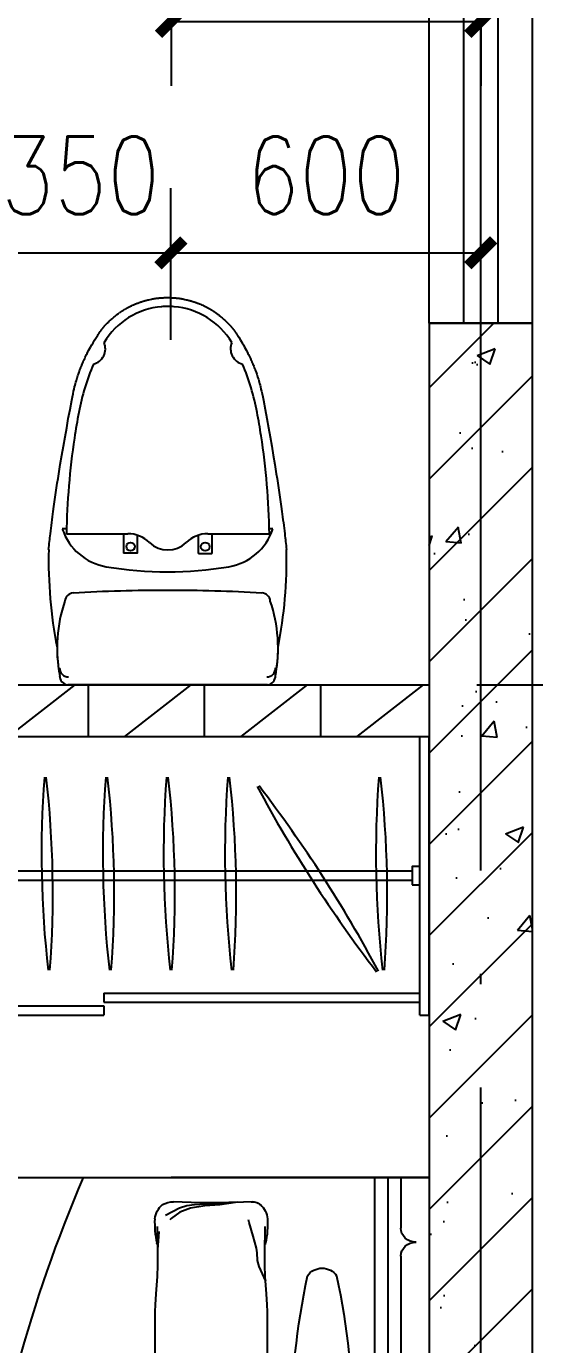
# Model space of a CAD drawing. Extents: x 718358 to 1668613, y -348838 to -159582.
# Drawn here: x 807155 to 808140, y -336072 to -333519 of the extents above; entities that cross this region are included whole.
import ezdxf

# ---------------------------------------------------------------- set-up
doc = ezdxf.new("R2010")
doc.units = 0
doc.header["$LTSCALE"] = 1000
doc.linetypes.add('DOTE', pattern=[2.42, 2, -0.2, 0.02, -0.2])
for name, color, linetype in [('建-厨卫用具', 66, 'Continuous'), ('建-墙体', 2, 'Continuous'), ('建-家具', 251, 'Continuous'), ('建-尺寸', 73, 'Continuous'), ('建-影线', 8, 'Continuous'), ('建-柱子', 6, 'Continuous'), ('建-轴网', 14, 'DOTE'), ('建-门窗', 4, 'Continuous'), ('建-门窗-编号', 7, 'Continuous')]:
    doc.layers.add(name, color=color, linetype=linetype)
doc.styles.add('_TCH_WINDOW', font='gt单线西文.shx', dxfattribs={"height": 3.5, "bigfont": 'gt单线中文.shx'})
doc.styles.add('DIM_FONT', font='SIMPLEX.shx', dxfattribs={"width": 0.8, "bigfont": 'GBCBIG.shx'})
doc.dimstyles.new('DIMN50', dxfattribs={"dimscale": 0.5, "dimtxt": 300, "dimasz": 100, "dimexe": 250, "dimexo": 300, "dimgap": 150, "dimtad": 1, "dimdec": 0, "dimzin": 0, "dimdsep": 46, "dimtxsty": 'DIM_FONT', "dimblk": 'ARCHTICK', "dimcen": 0.09, "dimdle": 1, "dimclrt": 7, "dimazin": 2, "dimtfac": 1, "dimtdec": 0, "dimtix": 1, "dimtmove": 2, "dimatfit": 3, "dimldrblk": 'ARCHTICK', "dimfxl": 1, "dimtolj": 1, "dimtzin": 0, "dimarcsym": 0})

# ---------------------------------------------------------------- blocks, each defined once
blk = doc.blocks.new('A$C006E6C9B')
for p, q in [((600, 1400), (0.3, 1400)), ((600, 1380), (600, 1400)), ((600, 1380), (0, 1380)), ((289.7, 1363.6), (289.7, 1363.6)), ((289.9, 1363.6), (289.9, 1363.6)), ((289.9, 1363.6), (289.9, 1363.6)), ((289.9, 1363.6), (289.9, 1363.6)), ((289.9, 1363.6), (289.9, 1363.6)), ((290.2, 1363.6), (290.2, 1363.6)), ((290.4, 1363.6), (290.4, 1363.6)), ((290.4, 1363.6, 0), (290.4, 36.4, 0)), ((310.4, 1363.6, 0), (310.4, 36.4, 0)), ((310.4, 1363.6), (310.4, 1363.6)), ((552.5, 700), (552.5, 1380)), ((572.5, 700), (572.5, 1380)), ((552.5, 700), (572.5, 700)), ((580, 20), (580, 700)), ((580, 700), (600, 700)), ((600, 0), (600, 700)), ((290, 36.4), (290, 36.4)), ((290.2, 36.4), (290.2, 36.4)), ((290.2, 36.4), (290.2, 36.4)), ((290.2, 36.4), (290.2, 36.4)), ((290.2, 36.4), (290.2, 36.4)), ((290.6, 36.4), (290.6, 36.4)), ((290.7, 36.4), (290.7, 36.4)), ((310.7, 36.4), (310.7, 36.4)), ((600.3, 20), (0.3, 20)), ((600.3, 0), (0.3, 0)), ((290.7, 20, 0), (290.7, 20, 0)), ((310.7, 20, 0), (310.7, 20, 0))]:
    blk.add_line(p, q)
for points in [[(319.9, 1363.6), (319.9, 1380), (280.1, 1380), (280.1, 1363.6)], [(320.2, 36.4), (320.2, 20), (280.5, 20), (280.4, 36.4)]]:
    blk.add_lwpolyline(points, close=True)
for centre, radius, start, end in [((338.3, -890.2), 2200, 85.6943, 96.5271), ((253.5, 3485.4), 2200, 265.6943, 276.5271), ((1854.2, -1238.5), 2866.3, 118.0679, 127.5576), ((-1240.5, 3559.1), 2866.3, 298.0679, 307.5576), ((338.3, -1215.3), 2200, 85.6943, 96.5271), ((253.5, 3160.3), 2200, 265.6943, 276.5271), ((338.3, -1347.4), 2200, 85.6943, 96.5271), ((253.5, 3028.2), 2200, 265.6943, 276.5271), ((338.3, -1478), 2200, 85.6943, 96.5271), ((253.5, 2897.5), 2200, 265.6943, 276.5271), ((338.3, -1610.1), 2200, 85.6943, 96.5271), ((253.5, 2765.5), 2200, 265.6943, 276.5271), ((1011.9, -2340.6), 2866.3, 99.6158, 109.1056), ((-405.2, 3189.9), 2866.3, 279.6158, 289.1056), ((338.3, -1941.9), 2200, 85.6943, 96.5271), ((253.5, 2433.7), 2200, 265.6943, 276.5271), ((338.3, -2074), 2200, 85.6943, 96.5271), ((253.5, 2301.6), 2200, 265.6943, 276.5271)]:
    blk.add_arc(centre, radius, start, end)
blk = doc.blocks.new('1245125')
at = {"layer": '建-家具'}
for p, q in [((2070604.7, -841121.4), (2068499.3, -841121.4)), ((2068499.3, -841121.4), (2068499.3, -842621.4)), ((2068499.3, -841121.4), (2068999.3, -841121.4)), ((2068554.3, -841121.4), (2068554.3, -841219.4)), ((2068579.3, -841121.4), (2068579.3, -842621.4)), ((2068604.7, -842621.4), (2068604.7, -841121.4)), ((2068638.1, -841121.4), (2068617.4, -841121.4)), ((2070604.7, -842621.4), (2070604.7, -841121.4)), ((2068842.1, -841168.1), (2068859.2, -841168.7)), ((2068859.2, -841168.7), (2068887.3, -841169.4)), ((2068869.8, -841169), (2068905, -841174.1)), ((2068869.8, -841169), (2068923.5, -841172)), ((2068887.3, -841169.4), (2068910, -841169.9)), ((2068905, -841174.1), (2068933.6, -841176.2)), ((2068910, -841169.9), (2068928.4, -841170)), ((2068923.5, -841172), (2068954.1, -841173.8)), ((2068928.4, -841170), (2068943.6, -841170)), ((2068933.6, -841176.2), (2068961.9, -841180.6)), ((2068943.6, -841170), (2068994.4, -841168)), ((2068954.1, -841173.8), (2068968.9, -841176.1)), ((2068968.9, -841176.1), (2068983, -841180.2)), ((2068961.9, -841180.6), (2068982.1, -841188.2)), ((2068982.1, -841188.2), (2068999.1, -841200.2)), ((2068983, -841180.2), (2069010.4, -841194.9)), ((2068999.1, -841200.2), (2069002, -841203.2)), ((2068817.9, -841267.5), (2068816.9, -841216)), ((2068840.3, -841234.8), (2068848.3, -841208.5)), ((2068848.3, -841208.5), (2068849.2, -841202.9)), ((2069023.9, -841244.5), (2069022.2, -841225.4)), ((2069024.8, -841267.5), (2069025.8, -841216)), ((2068816.4, -841250.8), (2068816.1, -841248.1)), ((2068833.9, -841257.8), (2068840.3, -841234.8)), ((2069024.6, -841251.3), (2069023.9, -841244.5)), ((2069025.1, -841255.5), (2069024.6, -841251.3)), ((2069025, -841252.4), (2069025.2, -841256.1)), ((2069026.3, -841250.8), (2069026.6, -841248.2)), ((2068554.3, -841273.4), (2068554.3, -841969.4)), ((2068817.8, -841291.1), (2068817.9, -841267.5)), ((2068832.1, -841281.7), (2068832.8, -841267.3)), ((2068832.8, -841267.3), (2068833.9, -841257.8)), ((2069024.9, -841291.1), (2069024.8, -841267.5)), ((2069025.2, -841256.1), (2069025.1, -841255.5)), ((2068815.5, -841321.9), (2068828.8, -841293.4)), ((2068817.1, -841312.7), (2068817.8, -841291.1)), ((2068828.8, -841293.4), (2068832.1, -841281.7)), ((2069025.7, -841312.7), (2069024.9, -841291.1)), ((2068814.6, -841346.4), (2068817.1, -841312.7)), ((2069028.1, -841346.4), (2069025.7, -841312.7)), ((2068813.3, -841367.8), (2068814.6, -841346.4)), ((2069029.4, -841367.8), (2069028.1, -841346.4)), ((2068812.7, -841380.9), (2068813.3, -841367.8)), ((2069030, -841380.9), (2069029.4, -841367.8)), ((2068812.3, -841727), (2068812.7, -841380.9)), ((2069030.4, -841727), (2069030, -841380.9)), ((2068811.7, -841771.4), (2068812.3, -841727)), ((2069031, -841770.4), (2069030.4, -841727)), ((2068811.7, -841791.8), (2068811.7, -841771.4)), ((2069031, -841790.6), (2069031, -841770.4)), ((2068811.7, -841800.2), (2068811.7, -841791.8)), ((2068811.8, -841807), (2068811.7, -841800.2)), ((2069030.9, -841806), (2069031, -841790.6)), ((2068872.5, -841838.1), (2068869.4, -841838.4)), ((2068869.4, -841838.4), (2068870, -841838.2)), ((2068870, -841838.2), (2068873.6, -841837.7)), ((2068871.6, -841838.2), (2068874.8, -841837.3)), ((2068872.5, -841838.1), (2068871.6, -841838.2)), ((2068872.5, -841838.1), (2068897.2, -841836.8)), ((2068873.6, -841837.7), (2068879.5, -841837)), ((2068874.8, -841837.3), (2068886.8, -841834.2)), ((2068879.5, -841837), (2068913.6, -841833.8)), ((2068886.8, -841834.2), (2068897, -841832.3)), ((2068897, -841832.3), (2068904.4, -841831.5)), ((2068897.2, -841836.8), (2068908.7, -841838.7)), ((2068904.4, -841831.5), (2068915.8, -841830.2)), ((2068908.7, -841838.7), (2068915.4, -841840.1)), ((2068913.6, -841833.8), (2068925.9, -841833.2)), ((2068915.4, -841840.1), (2068923.9, -841841.4)), ((2068915.8, -841830.2), (2068939.2, -841822.3)), ((2068928.8, -841841.6), (2068925.1, -841839.9)), ((2068925.9, -841833.2), (2068936.2, -841833.1)), ((2068936.2, -841833.1), (2068952.6, -841833.6)), ((2068939.2, -841822.3), (2068944.4, -841820.8)), ((2068952.6, -841833.6), (2068966, -841833.9)), ((2068966, -841833.9), (2068979.5, -841832.6)), ((2068979.5, -841832.6), (2069003.8, -841825.6)), ((2069003.8, -841825.6), (2069007.2, -841824.2)), ((2068923.9, -841841.4), (2068927.2, -841841.7)), ((2068927.2, -841841.7), (2068928.8, -841841.6)), ((2068842.1, -841941.8), (2068859.2, -841942.4)), ((2068943.6, -841943.7), (2068994.4, -841941.7)), ((2068859.2, -841942.4), (2068887.3, -841943.2)), ((2068869.8, -841942.7), (2068923.5, -841945.7)), ((2068869.8, -841942.7), (2068905, -841947.8)), ((2068887.3, -841943.2), (2068910, -841943.6)), ((2068905, -841947.8), (2068933.6, -841949.9)), ((2068910, -841943.6), (2068928.4, -841943.8)), ((2068923.5, -841945.7), (2068954.1, -841947.5)), ((2068928.4, -841943.8), (2068943.6, -841943.7)), ((2068933.6, -841949.9), (2068961.9, -841954.3)), ((2068954.1, -841947.5), (2068968.9, -841949.8)), ((2068961.9, -841954.3), (2068982.1, -841961.9)), ((2068968.9, -841949.8), (2068983, -841953.9)), ((2068982.1, -841961.9), (2068999.1, -841973.9)), ((2068983, -841953.9), (2069010.4, -841968.6)), ((2068815.2, -842076.2), (2068817.4, -841972.9)), ((2068999.1, -841973.9), (2069002, -841977)), ((2069027.5, -842076.2), (2069025.4, -841972.9)), ((2068554.3, -842023.4), (2068554.3, -842621.4)), ((2068816.4, -842062.3), (2068816.1, -842059.6)), ((2069020.9, -842084.3), (2069017.5, -842059)), ((2069026.3, -842062.3), (2069026.6, -842059.6)), ((2068816.9, -842286.4), (2068815.2, -842076.2)), ((2069020.6, -842220.9), (2069020.9, -842084.3)), ((2069025.8, -842286.4), (2069027.5, -842076.2)), ((2069020.1, -842231.3), (2069020.6, -842220.9)), ((2069019.8, -842243.3), (2069020.1, -842231.3)), ((2069019.9, -842257.6), (2069019.8, -842243.3)), ((2068848.3, -842279), (2068849.2, -842273.3)), ((2069020.7, -842274.8), (2069019.9, -842257.6)), ((2068817.9, -842337.9), (2068816.9, -842286.4)), ((2068840.3, -842305.2), (2068848.3, -842279)), ((2069022.2, -842295.9), (2069020.7, -842274.8)), ((2069023.9, -842314.9), (2069022.2, -842295.9)), ((2069024.8, -842337.9), (2069025.8, -842286.4)), ((2068833.9, -842328.3), (2068840.3, -842305.2)), ((2069024.6, -842321.7), (2069023.9, -842314.9)), ((2069025.1, -842325.9), (2069024.6, -842321.7)), ((2069025, -842322.9), (2069025.2, -842326.5)), ((2068817.8, -842361.5), (2068817.9, -842337.9)), ((2068832.1, -842352.2), (2068832.8, -842337.7)), ((2068832.8, -842337.7), (2068833.9, -842328.3)), ((2069024.9, -842361.5), (2069024.8, -842337.9)), ((2069025.2, -842326.5), (2069025.1, -842325.9)), ((2068815.5, -842392.3), (2068828.8, -842363.8)), ((2068817.1, -842383.1), (2068817.8, -842361.5)), ((2068828.8, -842363.8), (2068832.1, -842352.2)), ((2069025.6, -842383.1), (2069024.9, -842361.5)), ((2068814.6, -842416.8), (2068817.1, -842383.1)), ((2069028.1, -842416.8), (2069025.6, -842383.1)), ((2068813.3, -842438.2), (2068814.6, -842416.8)), ((2069029.4, -842438.2), (2069028.1, -842416.8)), ((2068812.3, -842466.4), (2068812.7, -842451.3)), ((2068812.7, -842451.3), (2068813.3, -842438.2)), ((2069030, -842451.3), (2069029.4, -842438.2)), ((2069030.4, -842466.4), (2069030, -842451.3)), ((2068811.7, -842510.8), (2068812.3, -842466.4)), ((2069031, -842509.8), (2069030.4, -842466.4)), ((2068811.7, -842531.2), (2068811.7, -842510.8)), ((2069031, -842530), (2069031, -842509.8)), ((2068811.8, -842539.7), (2068811.7, -842531.2)), ((2068811.8, -842546.4), (2068811.8, -842539.7)), ((2069030.9, -842545.4), (2069031, -842530)), ((2068872.5, -842577.5), (2068869.4, -842577.8)), ((2068869.4, -842577.8), (2068870, -842577.6)), ((2068870, -842577.6), (2068873.6, -842577.1)), ((2068871.6, -842577.7), (2068874.8, -842576.7)), ((2068872.5, -842577.5), (2068871.6, -842577.7)), ((2068872.5, -842577.5), (2068897.2, -842576.2)), ((2068873.6, -842577.1), (2068879.5, -842576.4)), ((2068874.8, -842576.7), (2068886.8, -842573.7)), ((2068879.5, -842576.4), (2068913.6, -842573.2)), ((2068886.8, -842573.7), (2068897, -842571.7)), ((2068897, -842571.7), (2068904.4, -842570.9)), ((2068897.2, -842576.2), (2068908.7, -842578.1)), ((2068904.4, -842570.9), (2068915.8, -842569.6)), ((2068908.7, -842578.1), (2068915.4, -842579.5)), ((2068913.6, -842573.2), (2068925.9, -842572.6)), ((2068915.4, -842579.5), (2068923.9, -842580.8)), ((2068915.8, -842569.6), (2068939.2, -842561.7)), ((2068928.8, -842581), (2068925.1, -842579.3)), ((2068925.9, -842572.6), (2068936.2, -842572.5)), ((2068936.2, -842572.5), (2068952.6, -842573)), ((2068939.2, -842561.7), (2068944.4, -842560.2)), ((2068952.6, -842573), (2068966, -842573.4)), ((2068966, -842573.4), (2068979.5, -842572.1)), ((2068979.5, -842572.1), (2069003.8, -842565)), ((2069003.8, -842565), (2069007.2, -842563.7)), ((2068923.9, -842580.8), (2068927.2, -842581.1)), ((2068927.2, -842581.1), (2068928.8, -842581)), ((2070604.7, -842621.4), (2068499.3, -842621.4)), ((2068499.3, -842621.4), (2068999.3, -842621.4)), ((2068499.3, -843021.4), (2068499.3, -842621.4)), ((2068638.1, -842621.4), (2068618.1, -842621.4)), ((2068999.3, -842621.4), (2068999.3, -843021.4)), ((2068749.3, -842982.8), (2068749.3, -842645.9)), ((2068580.9, -842814.4), (2068917.8, -842814.4)), ((2068999.3, -843021.4), (2068499.3, -843021.4))]:
    blk.add_line(p, q, dxfattribs=at)
for centre, major_axis, ratio, start_param, end_param in [((2064549.1, -842407.3), (4834.7, 439.2), 0.753119, -0.178436, 0.238209), ((2033704.8, -846640.4), (-25444.4, 27096.7), 0.955856, 4.091605, 4.133082), ((2068861.5, -841205.1), (-49.5, 0), 0.9, -0.795518, -0.095007), ((2068842.3, -841189), (-23.3, 0), 0.9, 4.622269, 5.633073), ((2068993.5, -841207.9), (-44.3, 0), 0.9, 4.176462, 4.692225), ((2068981.2, -841205.1), (-49.5, 0), 0.9, 3.236604, 3.928327), ((2069067.5, -841207.9), (-255.3, 0), 0.9, -0.030374, 0.176164), ((2068775.2, -841207.9), (-255.3, 0), 0.9, 2.965433, 3.171971), ((2068524.3, -841219.4), (-30, 0), 0.9, 1.570796, 3.141593), ((2068524.3, -841273.4), (-30, 0), 0.9, 3.141593, 4.712389), ((2068706.7, -841325.9), (-32.4, 0), 0.9, 3.665717, 5.759065), ((2070405.4, -841611.6), (-1758.7, 0), 0.9, -0.190858, 0.190862), ((2067008, -841611.6), (-1758.7, 0), 0.9, 2.950734, 3.332454), ((2068866.8, -841800.5), (55.5, 0), 0.9, 3.272926, 3.795258), ((2068989.6, -841805.1), (-41.3, 0), 0.9, 1.725361, 3.119538), ((2068860.4, -841786.3), (62.2, 0), 0.9, 4.062436, 4.430893), ((2068860.4, -841786.3), (62.2, 0), 0.9, 4.062436, 4.430893), ((2068869.1, -841977.5), (-154.9, 0), 0.9, 4.615052, 4.880887), ((2068966.7, -841077.8), (-849.4, 0), 0.9, 1.47346, 1.605238), ((2068706.7, -841897.2), (-32.4, 0), 0.9, 0.524125, 2.617472), ((2068842.3, -841962.8), (-23.3, 0), 0.9, 4.622269, 5.633073), ((2068960.8, -841870.9), (-83.7, 0), 0.9, 1.313931, 1.904864), ((2068993.5, -841981.6), (-44.3, 0), 0.9, 4.176462, 4.692225), ((2068706.7, -841993.5), (-32.4, 0), 0.9, 3.665717, 5.759065), ((2068861.5, -841978.8), (-49.5, 0), 0.9, -0.795518, -0.095007), ((2068981.2, -841978.8), (-49.5, 0), 0.9, 3.236604, 3.928327), ((2068524.3, -841969.4), (-30, 0), 0.9, 1.570796, 3.141593), ((2069517.3, -842239.1), (0, 969.8), 0.897655, 1.299094, 1.842494), ((2067896.1, -842239.1), (0, 969.8), 0.897655, 4.440686, 4.984086), ((2069068.1, -842012.7), (-25.6, 412.1), 0.617968, 1.439995, 1.646534), ((2068774.6, -842012.7), (25.6, 412.1), 0.617968, 4.63665, 4.843188), ((2068524.3, -842023.4), (-30, 0), 0.9, 3.141593, 4.712389), ((2068706.7, -842484.8), (-32.4, 0), 0.9, 0.524125, 2.617472), ((2068866.8, -842539.9), (-55.5, 0), 0.9, 0.131334, 0.653665), ((2068989.6, -842544.6), (-41.3, 0), 0.9, 1.725361, 3.119538), ((2068860.4, -842525.7), (-62.2, 0), 0.9, 0.920843, 1.289301), ((2068869.1, -842716.9), (-154.9, 0), 0.9, 4.615052, 4.880887), ((2068966.7, -841817.3), (-849.4, 0), 0.9, 1.47346, 1.605238), ((2069472.1, -842766.3), (-192.9, 0), 0.9, 4.128862, 5.295921), ((2068749.3, -842814.4), (99.3, -99.3), 1, 1.57079633424515, 7.853981641424737), ((2068749.3, -842814.4), (-39.7, -39.7), 1, 0, 6.283185)]:
    blk.add_ellipse(centre, major_axis=major_axis, ratio=ratio, start_param=start_param, end_param=end_param, dxfattribs=at)
blk = doc.blocks.new('$TCHSYS$WIN2D')
for p, q in [((-0.5, 0.5), (0.5, 0.5)), ((-0.5, 0.5), (-0.5, -0.5)), ((0.5, 0.5), (0.5, -0.5)), ((0.5, 0.1667), (-0.5, 0.1667)), ((0.5, -0.1667), (-0.5, -0.1667)), ((-0.5, -0.5), (0.5, -0.5))]:
    blk.add_line(p, q)
blk = doc.blocks.new('MT')
at = {"layer": '建-厨卫用具'}
for p, q in [((-193.5, 0), (193.5, 0)), ((-85.9, -292.3, 0), (-85.9, -254.8, 0)), ((-84.8, -253.7, 0), (-61.2, -253.7, 0)), ((-60.2, -254.8, 0), (-60.2, -289.7, 0)), ((84.4, -255.2, 0), (59.2, -255.2, 0)), ((-230, -265.8), (-230.4, -261.9)), ((-229.6, -269.6), (-230, -265.8)), ((-229.1, -273.4), (-229.6, -269.6)), ((-228.7, -277.2), (-229.1, -273.4)), ((-228.3, -281), (-228.7, -277.2)), ((58.2, -256.3, 0), (58.2, -289.3, 0)), ((85.4, -292.3, 0), (85.4, -256.3, 0)), ((228.7, -277.2), (228.3, -281)), ((229.1, -273.4), (228.7, -277.2)), ((229.6, -269.6), (229.1, -273.4)), ((230, -265.8), (229.6, -269.6)), ((230.4, -261.9), (230, -265.8)), ((-227.8, -284.8), (-228.3, -281)), ((-227.4, -288.6), (-227.8, -284.8)), ((-226.9, -292.4), (-227.4, -288.6)), ((-226.3, -297.8), (-226.9, -292.4)), ((-225.6, -303.2), (-226.3, -297.8)), ((-225, -308.6), (-225.6, -303.2)), ((-204, -301.6, 0), (-197.2, -301.6, 0)), ((-77.9, -292.3, 0), (-197.4, -292.3, 0)), ((195.9, -292.3, 0), (77, -292.3, 0)), ((195.7, -301.6, 0), (204, -301.6, 0)), ((225.6, -303.2), (225, -308.6)), ((226.3, -297.8), (225.6, -303.2)), ((226.9, -292.4), (226.3, -297.8)), ((227.4, -288.6), (226.9, -292.4)), ((227.8, -284.8), (227.4, -288.6)), ((228.3, -281), (227.8, -284.8)), ((-224.3, -314.1), (-225, -308.6)), ((-223.6, -319.5), (-224.3, -314.1)), ((-222.9, -324.9), (-223.6, -319.5)), ((-222.2, -330.3), (-222.9, -324.9)), ((-221.4, -335.8), (-222.2, -330.3)), ((222.2, -330.3), (221.4, -335.8)), ((222.9, -324.9), (222.2, -330.3)), ((223.6, -319.5), (222.9, -324.9)), ((224.3, -314.1), (223.6, -319.5)), ((225, -308.6), (224.3, -314.1)), ((-220.2, -344.9), (-221.4, -335.8)), ((-218.9, -354), (-220.2, -344.9)), ((-217.6, -363.1), (-218.9, -354)), ((218.9, -354), (217.6, -363.1)), ((220.2, -344.9), (218.9, -354)), ((221.4, -335.8), (220.2, -344.9)), ((-216.3, -372.2), (-217.6, -363.1)), ((-214.9, -381.3), (-216.3, -372.2)), ((-213.6, -390.4), (-214.9, -381.3)), ((214.9, -381.3), (213.6, -390.4)), ((216.3, -372.2), (214.9, -381.3)), ((217.6, -363.1), (216.3, -372.2)), ((-212.2, -399.5), (-213.6, -390.4)), ((-210.7, -408.6), (-212.2, -399.5)), ((212.2, -399.5), (210.7, -408.6)), ((213.6, -390.4), (212.2, -399.5)), ((-207.9, -426.5), (-210.7, -408.6)), ((-204.9, -444.3), (-207.9, -426.5)), ((207.9, -426.5), (204.9, -444.3)), ((210.7, -408.6), (207.9, -426.5)), ((-201.9, -462.1), (-204.9, -444.3)), ((204.9, -444.3), (201.9, -462.1)), ((-198.7, -479.9), (-201.9, -462.1)), ((-195.5, -497.6), (-198.7, -479.9)), ((198.7, -479.9), (195.5, -497.6)), ((201.9, -462.1), (198.7, -479.9)), ((-192.3, -515.4), (-195.5, -497.6)), ((195.5, -497.6), (192.3, -515.4)), ((-189, -533.2), (-192.3, -515.4)), ((-185.6, -550.9), (-189, -533.2)), ((189, -533.2), (185.6, -550.9)), ((192.3, -515.4), (189, -533.2)), ((-184.3, -557.4), (-185.6, -550.9)), ((-183.1, -563.2), (-184.3, -557.4)), ((184.3, -557.4), (183.1, -563.2)), ((185.6, -550.9), (184.3, -557.4)), ((-182, -568.2), (-183.1, -563.2)), ((-181, -572.6), (-182, -568.2)), ((-180.1, -576.6), (-181, -572.6)), ((-179.2, -580.1), (-180.1, -576.6)), ((-178.4, -583.2), (-179.2, -580.1)), ((-177.5, -586.1), (-178.4, -583.2)), ((-176.7, -588.9), (-177.5, -586.1)), ((177.5, -586.1), (176.7, -588.9)), ((178.4, -583.2), (177.5, -586.1)), ((179.2, -580.1), (178.4, -583.2)), ((180.1, -576.6), (179.2, -580.1)), ((181, -572.6), (180.1, -576.6)), ((182, -568.2), (181, -572.6)), ((183.1, -563.2), (182, -568.2)), ((-176, -591.6), (-176.7, -588.9)), ((-175.2, -594.1), (-176, -591.6)), ((-174.4, -596.5), (-175.2, -594.1)), ((-173.7, -598.9), (-174.4, -596.5)), ((-172.9, -601.2), (-173.7, -598.9)), ((-172.1, -603.4), (-172.9, -601.2)), ((-171.4, -605.6), (-172.1, -603.4)), ((-170.6, -607.9), (-171.4, -605.6)), ((-169.7, -610.1), (-170.6, -607.9)), ((-168.9, -612.3), (-169.7, -610.1)), ((-168, -614.5), (-168.9, -612.3)), ((168.9, -612.3), (168, -614.5)), ((169.7, -610.1), (168.9, -612.3)), ((170.6, -607.9), (169.7, -610.1)), ((171.4, -605.6), (170.6, -607.9)), ((172.1, -603.4), (171.4, -605.6)), ((172.9, -601.2), (172.1, -603.4)), ((173.7, -598.9), (172.9, -601.2)), ((174.4, -596.5), (173.7, -598.9)), ((175.2, -594.1), (174.4, -596.5)), ((176, -591.6), (175.2, -594.1)), ((176.7, -588.9), (176, -591.6)), ((-167.2, -616.7), (-168, -614.5)), ((-166.3, -618.9), (-167.2, -616.7)), ((-165.4, -621), (-166.3, -618.9)), ((-164.5, -623.2), (-165.4, -621)), ((-163.5, -625.4), (-164.5, -623.2)), ((-162.6, -627.6), (-163.5, -625.4)), ((-161.6, -629.8), (-162.6, -627.6)), ((-160.5, -632), (-161.6, -629.8)), ((-159.5, -634.3), (-160.5, -632)), ((-158.3, -636.7), (-159.5, -634.3)), ((-157.1, -639.2), (-158.3, -636.7)), ((158.3, -636.7), (157.1, -639.2)), ((159.5, -634.3), (158.3, -636.7)), ((160.5, -632), (159.5, -634.3)), ((161.6, -629.8), (160.5, -632)), ((162.6, -627.6), (161.6, -629.8)), ((163.5, -625.4), (162.6, -627.6)), ((164.5, -623.2), (163.5, -625.4)), ((165.4, -621), (164.5, -623.2)), ((166.3, -618.9), (165.4, -621)), ((167.2, -616.7), (166.3, -618.9)), ((168, -614.5), (167.2, -616.7)), ((-155.8, -641.7), (-157.1, -639.2)), ((-154.4, -644.4), (-155.8, -641.7)), ((-152.9, -647.3), (-154.4, -644.4)), ((-151.2, -650.5), (-152.9, -647.3)), ((-149.2, -654), (-151.2, -650.5)), ((-146.9, -658), (-149.2, -654)), ((-144.3, -662.4), (-146.9, -658)), ((-141.3, -667.4), (-144.3, -662.4)), ((144.3, -662.4), (141.3, -667.4)), ((146.9, -658), (144.3, -662.4)), ((149.2, -654), (146.9, -658)), ((151.2, -650.5), (149.2, -654)), ((152.9, -647.3), (151.2, -650.5)), ((154.4, -644.4), (152.9, -647.3)), ((155.8, -641.7), (154.4, -644.4)), ((157.1, -639.2), (155.8, -641.7)), ((-137.8, -673.1), (-141.3, -667.4)), ((-136.5, -675.1), (-137.8, -673.1)), ((-135.4, -676.9), (-136.5, -675.1)), ((-134.4, -678.4), (-135.4, -676.9)), ((-133.5, -679.8), (-134.4, -678.4)), ((-132.7, -681), (-133.5, -679.8)), ((-131.9, -682.1), (-132.7, -681)), ((-131.3, -683), (-131.9, -682.1)), ((-130.6, -683.9), (-131.3, -683)), ((-130, -684.8), (-130.6, -683.9)), ((-129.4, -685.6), (-130, -684.8)), ((-128.9, -686.3), (-129.4, -685.6)), ((-128.3, -687), (-128.9, -686.3)), ((-127.8, -687.7), (-128.3, -687)), ((-127.2, -688.4), (-127.8, -687.7)), ((-126.7, -689.1), (-127.2, -688.4)), ((-126.2, -689.7), (-126.7, -689.1)), ((126.7, -689.1), (126.2, -689.7)), ((127.2, -688.4), (126.7, -689.1)), ((127.8, -687.7), (127.2, -688.4)), ((128.3, -687), (127.8, -687.7)), ((128.9, -686.3), (128.3, -687)), ((129.4, -685.6), (128.9, -686.3)), ((130, -684.8), (129.4, -685.6)), ((130.6, -683.9), (130, -684.8)), ((131.3, -683), (130.6, -683.9)), ((131.9, -682.1), (131.3, -683)), ((132.7, -681), (131.9, -682.1)), ((133.5, -679.8), (132.7, -681)), ((134.4, -678.4), (133.5, -679.8)), ((135.4, -676.9), (134.4, -678.4)), ((136.5, -675.1), (135.4, -676.9)), ((137.8, -673.1), (136.5, -675.1)), ((141.3, -667.4), (137.8, -673.1)), ((-125.7, -690.4), (-126.2, -689.7)), ((-125.1, -691), (-125.7, -690.4)), ((-124.6, -691.7), (-125.1, -691)), ((-124.1, -692.3), (-124.6, -691.7)), ((-123.5, -693), (-124.1, -692.3)), ((-123, -693.6), (-123.5, -693)), ((-122.4, -694.2), (-123, -693.6)), ((-121.9, -694.9), (-122.4, -694.2)), ((-121.3, -695.5), (-121.9, -694.9)), ((-120.7, -696.1), (-121.3, -695.5)), ((-120.2, -696.7), (-120.7, -696.1)), ((-119.6, -697.4), (-120.2, -696.7)), ((-118.9, -698), (-119.6, -697.4)), ((-118.3, -698.7), (-118.9, -698)), ((-117.6, -699.4), (-118.3, -698.7)), ((-116.9, -700.1), (-117.6, -699.4)), ((-116.1, -700.9), (-116.9, -700.1)), ((-115.3, -701.7), (-116.1, -700.9)), ((-114.4, -702.6), (-115.3, -701.7)), ((-113.4, -703.6), (-114.4, -702.6)), ((-112.2, -704.7), (-113.4, -703.6)), ((-110.9, -705.9), (-112.2, -704.7)), ((-109.3, -707.3), (-110.9, -705.9)), ((-107.6, -708.9), (-109.3, -707.3)), ((-105.7, -710.5), (-107.6, -708.9)), ((-104, -712), (-105.7, -710.5)), ((-102.5, -713.3), (-104, -712)), ((-101.2, -714.4), (-102.5, -713.3)), ((-100, -715.3), (-101.2, -714.4)), ((101.2, -714.4), (100, -715.3)), ((102.5, -713.3), (101.2, -714.4)), ((104, -712), (102.5, -713.3)), ((105.7, -710.5), (104, -712)), ((107.6, -708.9), (105.7, -710.5)), ((109.3, -707.3), (107.6, -708.9)), ((110.9, -705.9), (109.3, -707.3)), ((112.2, -704.7), (110.9, -705.9)), ((113.4, -703.6), (112.2, -704.7)), ((114.4, -702.6), (113.4, -703.6)), ((115.3, -701.7), (114.4, -702.6)), ((116.1, -700.9), (115.3, -701.7)), ((116.9, -700.1), (116.1, -700.9)), ((117.6, -699.4), (116.9, -700.1)), ((118.3, -698.7), (117.6, -699.4)), ((118.9, -698), (118.3, -698.7)), ((119.6, -697.4), (118.9, -698)), ((120.2, -696.7), (119.6, -697.4)), ((120.7, -696.1), (120.2, -696.7)), ((121.3, -695.5), (120.7, -696.1)), ((121.9, -694.9), (121.3, -695.5)), ((122.4, -694.2), (121.9, -694.9)), ((123, -693.6), (122.4, -694.2)), ((123.5, -693), (123, -693.6)), ((124.1, -692.3), (123.5, -693)), ((124.6, -691.7), (124.1, -692.3)), ((125.1, -691), (124.6, -691.7)), ((125.7, -690.4), (125.1, -691)), ((126.2, -689.7), (125.7, -690.4)), ((-99, -716.2), (-100, -715.3)), ((-98, -717), (-99, -716.2)), ((-97.1, -717.7), (-98, -717)), ((-96.2, -718.3), (-97.1, -717.7)), ((-95.4, -718.9), (-96.2, -718.3)), ((-94.6, -719.5), (-95.4, -718.9)), ((-93.8, -720.1), (-94.6, -719.5)), ((-93, -720.7), (-93.8, -720.1)), ((-92.3, -721.2), (-93, -720.7)), ((-91.5, -721.7), (-92.3, -721.2)), ((-90.8, -722.2), (-91.5, -721.7)), ((-90, -722.7), (-90.8, -722.2)), ((-89.3, -723.2), (-90, -722.7)), ((-88.5, -723.7), (-89.3, -723.2)), ((-87.8, -724.2), (-88.5, -723.7)), ((-87, -724.7), (-87.8, -724.2)), ((-86.3, -725.1), (-87, -724.7)), ((-85.5, -725.6), (-86.3, -725.1)), ((-84.8, -726.1), (-85.5, -725.6)), ((-84, -726.5), (-84.8, -726.1)), ((-83.2, -727), (-84, -726.5)), ((-82.4, -727.4), (-83.2, -727)), ((-81.6, -727.9), (-82.4, -727.4)), ((-80.8, -728.4), (-81.6, -727.9)), ((-79.9, -728.9), (-80.8, -728.4)), ((-79, -729.4), (-79.9, -728.9)), ((-78, -729.9), (-79, -729.4)), ((-77, -730.4), (-78, -729.9)), ((-75.9, -731), (-77, -730.4)), ((-74.7, -731.6), (-75.9, -731)), ((-73.3, -732.3), (-74.7, -731.6)), ((-71.8, -733), (-73.3, -732.3)), ((-70, -733.8), (-71.8, -733)), ((-68, -734.8), (-70, -733.8)), ((-65.7, -735.8), (-68, -734.8)), ((-63.7, -736.7), (-65.7, -735.8)), ((-61.9, -737.4), (-63.7, -736.7)), ((-60.3, -738.1), (-61.9, -737.4)), ((-58.9, -738.7), (-60.3, -738.1)), ((-57.7, -739.2), (-58.9, -738.7)), ((-56.6, -739.6), (-57.7, -739.2)), ((-55.6, -740), (-56.6, -739.6)), ((-54.6, -740.3), (-55.6, -740)), ((55.6, -740), (54.6, -740.3)), ((56.6, -739.6), (55.6, -740)), ((57.7, -739.2), (56.6, -739.6)), ((58.9, -738.7), (57.7, -739.2)), ((60.3, -738.1), (58.9, -738.7)), ((61.9, -737.4), (60.3, -738.1)), ((63.7, -736.7), (61.9, -737.4)), ((65.7, -735.8), (63.7, -736.7)), ((68, -734.8), (65.7, -735.8)), ((70, -733.8), (68, -734.8)), ((71.8, -733), (70, -733.8)), ((73.3, -732.3), (71.8, -733)), ((73.7, -732), (72.9, -732.5)), ((74.7, -731.6), (73.3, -732.3)), ((75.9, -731), (74.7, -731.6)), ((77, -730.4), (75.9, -731)), ((78, -729.9), (77, -730.4)), ((79, -729.4), (78, -729.9)), ((79.9, -728.9), (79, -729.4)), ((80.8, -728.4), (79.9, -728.9)), ((81.6, -727.9), (80.8, -728.4)), ((82.4, -727.4), (81.6, -727.9)), ((83.2, -727), (82.4, -727.4)), ((84, -726.5), (83.2, -727)), ((84.8, -726.1), (84, -726.5)), ((85.5, -725.6), (84.8, -726.1)), ((86.3, -725.1), (85.5, -725.6)), ((87, -724.7), (86.3, -725.1)), ((87.8, -724.2), (87, -724.7)), ((88.5, -723.7), (87.8, -724.2)), ((89.3, -723.2), (88.5, -723.7)), ((90, -722.7), (89.3, -723.2)), ((90.8, -722.2), (90, -722.7)), ((91.5, -721.7), (90.8, -722.2)), ((92.3, -721.2), (91.5, -721.7)), ((93, -720.7), (92.3, -721.2)), ((94.6, -719.5), (93.8, -720.1)), ((95.4, -718.9), (94.6, -719.5)), ((96.2, -718.3), (95.4, -718.9)), ((97.1, -717.7), (96.2, -718.3)), ((98, -717), (97.1, -717.7)), ((99, -716.2), (98, -717)), ((100, -715.3), (99, -716.2)), ((-53.7, -740.7), (-54.6, -740.3)), ((-52.9, -741), (-53.7, -740.7)), ((-52, -741.3), (-52.9, -741)), ((-51.2, -741.5), (-52, -741.3)), ((-50.3, -741.8), (-51.2, -741.5)), ((-49.5, -742.1), (-50.3, -741.8)), ((-48.6, -742.4), (-49.5, -742.1)), ((-47.7, -742.6), (-48.6, -742.4)), ((-46.7, -742.9), (-47.7, -742.6)), ((-45.7, -743.2), (-46.7, -742.9)), ((-44.5, -743.5), (-45.7, -743.2)), ((-43.2, -743.9), (-44.5, -743.5)), ((-41.8, -744.3), (-43.2, -743.9)), ((-40.1, -744.7), (-41.8, -744.3)), ((-38.2, -745.1), (-40.1, -744.7)), ((-36, -745.6), (-38.2, -745.1)), ((-33.6, -746.2), (-36, -745.6)), ((-31.4, -746.6), (-33.6, -746.2)), ((-29.5, -747), (-31.4, -746.6)), ((-27.7, -747.4), (-29.5, -747)), ((-26.2, -747.7), (-27.7, -747.4)), ((-24.9, -747.9), (-26.2, -747.7)), ((-23.6, -748.1), (-24.9, -747.9)), ((-22.5, -748.3), (-23.6, -748.1)), ((-21.4, -748.4), (-22.5, -748.3)), ((-20.3, -748.6), (-21.4, -748.4)), ((-19.3, -748.7), (-20.3, -748.6)), ((-18.3, -748.8), (-19.3, -748.7)), ((-17.3, -748.9), (-18.3, -748.8)), ((-16.2, -749), (-17.3, -748.9)), ((-15.2, -749.1), (-16.2, -749)), ((-14, -749.2), (-15.2, -749.1)), ((-12.9, -749.3), (-14, -749.2)), ((-11.6, -749.4), (-12.9, -749.3)), ((-10.2, -749.5), (-11.6, -749.4)), ((-8.6, -749.5), (-10.2, -749.5)), ((-6.9, -749.6), (-8.6, -749.5)), ((-4.9, -749.6), (-6.9, -749.6)), ((-2.6, -749.7), (-4.9, -749.6)), ((0, -749.7), (-2.6, -749.7)), ((2.6, -749.7), (0, -749.7)), ((4.9, -749.6), (2.6, -749.7)), ((6.9, -749.6), (4.9, -749.6)), ((8.6, -749.5), (6.9, -749.6)), ((10.2, -749.5), (8.6, -749.5)), ((11.6, -749.4), (10.2, -749.5)), ((12.9, -749.3), (11.6, -749.4)), ((14, -749.2), (12.9, -749.3)), ((15.2, -749.1), (14, -749.2)), ((16.2, -749), (15.2, -749.1)), ((17.3, -748.9), (16.2, -749)), ((18.3, -748.8), (17.3, -748.9)), ((19.3, -748.7), (18.3, -748.8)), ((20.3, -748.6), (19.3, -748.7)), ((21.4, -748.4), (20.3, -748.6)), ((22.5, -748.3), (21.4, -748.4)), ((23.6, -748.1), (22.5, -748.3)), ((24.9, -747.9), (23.6, -748.1)), ((26.2, -747.7), (24.9, -747.9)), ((27.7, -747.4), (26.2, -747.7)), ((29.5, -747), (27.7, -747.4)), ((31.4, -746.6), (29.5, -747)), ((33.6, -746.2), (31.4, -746.6)), ((36, -745.6), (33.6, -746.2)), ((38.2, -745.1), (36, -745.6)), ((40.1, -744.7), (38.2, -745.1)), ((41.8, -744.3), (40.1, -744.7)), ((43.2, -743.9), (41.8, -744.3)), ((44.5, -743.5), (43.2, -743.9)), ((45.7, -743.2), (44.5, -743.5)), ((46.7, -742.9), (45.7, -743.2)), ((47.7, -742.6), (46.7, -742.9)), ((48.6, -742.4), (47.7, -742.6)), ((49.5, -742.1), (48.6, -742.4)), ((50.3, -741.8), (49.5, -742.1)), ((51.2, -741.5), (50.3, -741.8)), ((52, -741.3), (51.2, -741.5)), ((52.9, -741), (52, -741.3)), ((53.7, -740.7), (52.9, -741)), ((54.6, -740.3), (53.7, -740.7))]:
    blk.add_line(p, q, dxfattribs=at)
for centre, radius in [((-73.1, -267.4, 0), 8.36), ((71.6, -267.4, 0), 8.27)]:
    blk.add_circle(centre, radius, dxfattribs=at)
for centre, radius, start, end in [((192, -17.1), 17.1, 357.045, 84.9042), ((68.3, -71, 0), 282.4, 169.1623, 198.8128), ((68.3, -71), 282.4, 169.1623, 180.2252), ((-192, -17.1), 17.1, 95.0958, 182.955), ((-192, -32.1, 0), 17.1, 90, 182.955), ((192, -32.1, 0), 17.1, 357.045, 90), ((-68.3, -71, 0), 282.4, 341.1872, 10.8377), ((-68.3, -71), 282.4, 359.7748, 10.8377), ((654.1, -242.1), 884.7, 168.9279, 181.2884), ((-654.1, -242.1), 884.7, 358.7116, 11.0721), ((-182, -160.6, 0), 17.1, 185.0205, 266.767), ((0, 3061.2, 0), 3244, 266.7671, 270), ((0, 3061.2, 0), 3244, 270, 273.2329), ((182, -160.6, 0), 17.1, 273.233, 354.9795), ((-100.6, -336, 0), 108.9, 99.6222, 161.5603), ((0, -919.8, 0), 701.3, 80.2439, 99.7561), ((100.6, -336, 0), 108.9, 18.4397, 80.3778), ((-84.8, -254.8, 0), 1.04, 90, 180), ((-61.2, -254.8, 0), 1.04, 0, 90), ((59.2, -256.3, 0), 1.04, 90, 180), ((84.4, -256.3, 0), 1.04, 0, 90), ((-77.9, -231.8, 0), 60.6, 270, 313.8369), ((-0.5, -312.4, 0), 51.3, 46.1631, 133.8369), ((77, -231.8, 0), 60.6, 226.1631, 270), ((1205.1, -268.4, 0), 1402.7, 180.9766, 188.7648), ((-1206.6, -268.4, 0), 1402.7, 351.4194, 359.0234), ((1205.1, -268.4, 0), 1402.7, 188.7648, 190.6402), ((-1206.6, -268.4, 0), 1402.7, 349.3598, 351.4194), ((270.6, -444, 0), 451.8, 190.6402, 203.0464), ((-272.1, -444, 0), 451.8, 336.9536, 349.3598), ((-152.5, -650.5, 0), 30.5, 336.2283, 76.1176), ((151, -650.5, 0), 30.5, 103.8824, 203.7717), ((-1.1, -588.5, 0), 144, 211.0111, 265.4041), ((-0.4, -588.5, 0), 144, 274.5959, 328.9889), ((-1.1, -588.5, 0), 144, 265.4041, 270.1395), ((-0.4, -588.5, 0), 144, 269.8605, 275.0165)]:
    blk.add_arc(centre, radius, start, end, dxfattribs=at)
blk = doc.blocks.new('_ArchTick')
at = {"color": 0, "linetype": 'ByBlock', "const_width": 0.4}
blk.add_lwpolyline([(-0.5, -0.5), (0.5, 0.5)], dxfattribs=at)
blk = doc.blocks.new('*D465')
at = {"layer": 'Defpoints', "color": 0, "transparency": 16777216}
for p in [(807434.9, -333957.4), (807084.8, -334275.6), (807434.9, -334275.6)]:
    blk.add_point(p, dxfattribs=at)
at = {"layer": '建-尺寸', "color": 0, "lineweight": -2, "transparency": 16777216}
for p, q in [((807084.8, -334125.6), (807084.8, -333832.4)), ((807434.9, -334125.6), (807434.9, -333832.4)), ((807084.8, -333957.4), (807034.8, -333957.4)), ((807084.8, -333957.4), (807434.9, -333957.4)), ((807434.9, -333957.4), (807484.9, -333957.4))]:
    blk.add_line(p, q, dxfattribs=at)
at = {"layer": '建-尺寸', "color": 0, "lineweight": -2, "transparency": 16777216, "xscale": 50, "yscale": 50, "zscale": 50}
blk.add_blockref('_ArchTick', (807084.8, -333957.4), dxfattribs=at)
at = {"layer": '建-尺寸', "color": 0, "lineweight": -2, "transparency": 16777216, "xscale": 50, "yscale": 50, "zscale": 50, "rotation": 180}
blk.add_blockref('_ArchTick', (807434.9, -333957.4), dxfattribs=at)
at = {"layer": '建-尺寸', "color": 7, "transparency": 16777216, "insert": (807259.9, -333807.4), "char_height": 150, "attachment_point": 5, "style": 'DIM_FONT'}
blk.add_mtext('\\A1;350', dxfattribs=at)
blk = doc.blocks.new('*D466')
at = {"layer": 'Defpoints', "color": 0, "transparency": 16777216}
for p in [(808035.2, -333957.4), (807434.9, -334275.6), (808035.2, -334275.6)]:
    blk.add_point(p, dxfattribs=at)
at = {"layer": '建-尺寸', "color": 0, "lineweight": -2, "transparency": 16777216}
for p, q in [((807434.9, -334125.6), (807434.9, -333832.4)), ((808035.2, -334125.6), (808035.2, -333832.4)), ((807434.4, -333957.4), (808035.7, -333957.4))]:
    blk.add_line(p, q, dxfattribs=at)
at = {"layer": '建-尺寸', "color": 0, "lineweight": -2, "transparency": 16777216, "xscale": 50, "yscale": 50, "zscale": 50, "rotation": 180}
blk.add_blockref('_ArchTick', (807434.9, -333957.4), dxfattribs=at)
at = {"layer": '建-尺寸', "color": 0, "lineweight": -2, "transparency": 16777216, "xscale": 50, "yscale": 50, "zscale": 50}
blk.add_blockref('_ArchTick', (808035.2, -333957.4), dxfattribs=at)
at = {"layer": '建-尺寸', "color": 7, "transparency": 16777216, "insert": (807735.1, -333807.4), "char_height": 150, "attachment_point": 5, "style": 'DIM_FONT'}
blk.add_mtext('\\A1;600', dxfattribs=at)
blk = doc.blocks.new('*D518')
at = {"layer": 'Defpoints', "color": 0, "transparency": 16777216}
for p in [(807435.6, -333267.9), (808035.2, -333267.9), (808035.2, -333509.3)]:
    blk.add_point(p, dxfattribs=at)
at = {"layer": '建-尺寸', "color": 0, "lineweight": -2, "transparency": 16777216}
for p, q in [((807435.6, -333417.9), (807435.6, -333634.3)), ((808035.2, -333417.9), (808035.2, -333634.3)), ((807435.1, -333509.3), (808035.7, -333509.3))]:
    blk.add_line(p, q, dxfattribs=at)
at = {"layer": '建-尺寸', "color": 0, "lineweight": -2, "transparency": 16777216, "xscale": 50, "yscale": 50, "zscale": 50, "rotation": 180}
blk.add_blockref('_ArchTick', (807435.6, -333509.3), dxfattribs=at)
at = {"layer": '建-尺寸', "color": 0, "lineweight": -2, "transparency": 16777216, "xscale": 50, "yscale": 50, "zscale": 50}
blk.add_blockref('_ArchTick', (808035.2, -333509.3), dxfattribs=at)
at = {"layer": '建-尺寸', "color": 7, "transparency": 16777216, "insert": (807735.4, -333359.3), "char_height": 150, "attachment_point": 5, "style": 'DIM_FONT'}
blk.add_mtext('\\A1;600', dxfattribs=at)

msp = doc.modelspace()

# ---------------------------------------------------------------- hatches: boundary and pattern name
at = {"layer": '建-影线'}
h = msp.add_hatch(dxfattribs=at)
h.set_pattern_fill('钢筋混凝土', color=256, scale=50, style=0)
h.set_pattern_definition([(45, (0, 0), (-88.388348, 88.388348), []), (50, (0, 0), (358.63009, -31.37607), [37.5, -412.5]), (355, (0, 0), (-69.37567, 376.09607), [30, -330]), (100.4514, (29.9, -2.6), (289.25469, 344.71977), [31.8701, -350.57106]), (46.1842, (0, 100), (533.62052, -82.7595), [56.25, -618.75]), (96.6356, (44.47, 93.1), (467.33135, 487.05894), [47.80514, -525.8565]), (351.1842, (0, 100), (467.33097, 487.0593), [45, -495]), (21, (50, 75), (298.45353, -201.30945), [37.5, -412.5]), (326, (50, 75), (121.65767, 362.57502), [30, -330]), (71.4514, (74.87, 58.22), (420.11131, 161.26525), [31.8701, -350.57106]), (37.5, (0, 0), (6.079928, 166.446927), [0, -326, 0, -335, 0, -331.25]), (7.5, (0, 0), (131.53477, 197.205856), [0, -191, 0, -318.5, 0, -126.25]), (327.5, (-111.5, 0), (266.911218, -11.277436), [0, -125, 0, -390, 0, -517.5]), (317.5, (-161.5, 0), (291.593085, 50.05249), [0, -162.5, 0, -259, 0, -367.5])])
h.paths.add_polyline_path([(807935.2, -337893.8), (806835.2, -337893.8), (806835.2, -338093.8), (808135.2, -338093.8), (808135.2, -334093.8), (807935.2, -334093.8)])
h = msp.add_hatch(dxfattribs=at)
h.set_pattern_fill('空心砖', color=256, scale=50, style=0)
h.set_pattern_definition([(0, (0, 0), (0, 175), []), (37.875, (200, 0), (-84.807639, 109.038328), []), (90, (200, 0), (-225, 1e-14), [])])
h.paths.add_polyline_path([(807935.2, -334893.8), (807935.2, -334793.8), (807935.2, -334793.8), (806035.2, -334793.8), (805935.2, -334893.8)])

# ---------------------------------------------------------------- linework, layer by layer
at = {"layer": '建-墙体'}
for p, q in [((806035.2, -334793.8), (807935.2, -334793.8)), ((805935.2, -334893.8), (807935.2, -334893.8))]:
    msp.add_line(p, q, dxfattribs=at)
at = {"layer": '建-家具'}
msp.add_line((807935.2, -334946), (807935.2, -335196), dxfattribs=at)
at = {"layer": '建-柱子'}
for p, q in [((808135.2, -334093.8), (807935.2, -334093.8)), ((807935.2, -334093.8), (807935.2, -337893.8)), ((808135.2, -338093.8), (808135.2, -334093.8))]:
    msp.add_line(p, q, dxfattribs=at)
at = {"layer": '建-轴网'}
for p, q in [((808035.2, -339993.8), (808035.2, -320193.8)), ((805607.4, -334793.8), (810335.2, -334793.8))]:
    msp.add_line(p, q, dxfattribs=at)

# ---------------------------------------------------------------- block references
at = {"layer": '建-厨卫用具', "rotation": 180.0000000000287}
msp.add_blockref('MT', (807428.4, -334793.8, 0), dxfattribs=at)
at = {"layer": '建-家具', "xscale": 0.9000000001400528, "yscale": 0.9000000001400528, "zscale": 0.9000000001400528, "rotation": 270.0000508410348}
msp.add_blockref('A$C006E6C9B', (806675.2, -334893.5), dxfattribs=at)
at = {"layer": '建-家具', "extrusion": (0, 0, -1), "zscale": -1, "rotation": 359.9999999599794}
msp.add_blockref('1245125', (-2876434.5, 505373.1), dxfattribs=at)
at = {"layer": '建-门窗'}
ref = msp.add_blockref('$TCHSYS$WIN2D', (808035.2, -333643.8), dxfattribs=dict(at, xscale=900, yscale=200, zscale=900, rotation=90))
ref.add_attrib('A', 'C0912', (808347.1, -333820.8), dxfattribs={"layer": '建-门窗-编号', "height": 148.75, "rotation": 90, "style": '_TCH_WINDOW', "width": 0.705882})

# ---------------------------------------------------------------- dimensions: what is measured, and where the dimension line sits
at = {"layer": '建-尺寸'}
for p1, p2, distance, picture, middle in [((807435.6, -333267.9), (808035.2, -333267.9), -241.4, '*D518', (807735.4, -333359.3)), ((807084.8, -334275.6), (807434.9, -334275.6), 318.2, '*D465', (807259.9, -333807.4)), ((807434.9, -334275.6), (808035.2, -334275.6), 318.2, '*D466', (807735.1, -333807.4))]:
    dim = msp.add_aligned_dim(p1=p1, p2=p2, distance=distance, dimstyle='DIMN50', dxfattribs=at)
    dim.commit()
    dim.dimension.update_dxf_attribs({"geometry": picture, "text_midpoint": middle})

doc.saveas('drawing.dxf')
